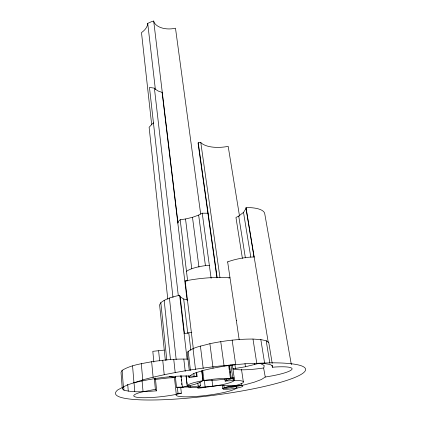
<?xml version="1.0" encoding="UTF-8"?>
<svg xmlns="http://www.w3.org/2000/svg" width="421" height="421" viewBox="0 0 421 421"><rect width="100%" height="100%" fill="white"/><g stroke="black" fill="none" stroke-linecap="round" stroke-linejoin="round"><path stroke-width="0.63" d="M200.659 213.979L175.494 28.218A18.277 11.283 -7.8 0 1 153.844 21.808L153.697 21.05L151.807 21.534L147.724 23.392C147.539 27.333 144.535 30.449 141.488 32.612L151.692 124.863M223.235 388.988L244.506 384.862L254.258 382.189L261.399 379.505L265.267 377.032L272.387 375.821A30.107 4.536 -7.9 0 0 292.058 369.064A30.107 4.536 -7.9 0 0 274.929 367.028L272.35 367.254L272.619 365.886L270.077 364.481L264.693 363.591L256.778 363.307L252.984 339.058C238.502 338.984 224.061 340.757 209.89 343.689C202.254 345.967 193.313 346.888 187.177 352.324L189.25 370.122M239.517 216.078L228.187 146.361A25.965 11.877 -9.2 0 1 201.264 143.035L200.764 142.372L198.238 142.73L198.065 143.145L216.941 277.865M177.815 223.025L178.762 220.978L180.183 219.72L185.519 218.983L192.486 217.32L198.649 215.105L202.233 213.2L208.042 213.231M187.971 359.166C175.81 358.66 163.653 360.018 151.634 361.728C141.624 363.749 130.973 364.944 122.106 370.364L121.016 372.369L122.232 388.104M184.477 333.642L180.199 296.847L179.667 295.279C173.089 296.726 166.221 298.41 160.827 302.646L159.601 304.872L165.348 360.439M242.401 258.389L235.955 217.473L238.718 216.089L243.506 212.379L246.022 208.558L246.017 207.664L248.379 207.579A27.407 9.604 -8.7 0 1 264.683 213.384L291.353 364.697M155.702 378.026L154.481 379.542L168.432 377.932L175.462 377.579L169.479 376.674M154.365 378.342L155.354 389.372L156.628 390.83C145.803 391.583 134.641 392.835 123.984 390.199L122.279 388.762L123.395 386.962L122.106 370.364M196.175 372.453L196.649 376.358L189.234 377.669L188.897 376.99C192.555 372.848 198.512 372.201 203.443 370.385C214.036 367.686 224.83 365.923 235.676 364.639L232.15 340.121M232.376 364.986L234.25 378.169L216.31 380.131L203.132 380.51C197.065 384.71 189.24 385.457 182.225 387.283L182.119 387.299M234.25 378.169L232.713 377.516L230.703 379.016L225.151 381.079L224.882 379.121M186.487 271.377L187.44 270.677A21.66 6.252 -7.5 0 1 207.158 265.462L209.348 265.335M263.814 367.949L264.225 365.523L260.715 363.665L258.947 363.376L245.475 366.749L232.924 368.854L233.423 369.091A29.944 4.873 -7.9 0 0 263.609 367.986L265.267 377.032M155.417 389.299L141.314 392.114A28.591 4.068 -6.8 0 0 139.919 397.608A28.591 4.068 -6.8 0 0 176.273 394.382L178.015 393.256L181.367 393.23L180.714 387.367M153.665 122.895L152.607 123.532L149.118 127.305L167.795 299.226M239.181 339.726L227.65 261.904L227.971 261.762A28.244 8.152 -8.4 0 1 249.311 257.184L254.147 256.936M228.887 278.128L229.987 277.671C214.984 276.881 199.88 278.007 185.156 280.944L193.355 349.03M199.975 381.979L200.454 385.894L197.607 387.599L189.66 387.252L187.634 386.641L187.166 385.783L186.045 375.985M196.644 372.511L197.112 376.411C175.941 374.879 154.565 377.905 133.973 382.773L132.552 365.838M174.462 377.558L176.273 394.382L181.367 393.23M184.124 333.642L191.792 332.337M186.203 280.996L187.403 280.833M153.849 362.081L152.812 351.325L164.179 350.109M193.992 376.827L197.112 376.411M175.32 376.295L176.51 387.273L190.213 386.936L200.454 385.894M225.151 381.079L234.208 380.484A23.16 3.31 -7.4 0 1 234.797 385.704L224.198 387.736L223.846 385.136M236.339 320.565L236.618 320.565M176.51 387.273L183.04 387.294M227.65 261.904L227.919 261.909M252.984 339.058L260.831 339.584L266.188 340.752L268.745 342.457L272.203 363.355M162.506 94.262L162.106 92.367L158.18 91.036L155.165 89.12L154.396 88.157L149.481 87.421L172.999 297.568M180.199 296.847L183.688 298.999L187.713 300.062M185.156 280.944L185.603 281.075M246.017 207.664L268.309 342.757M272.029 365.328L272.35 367.254M246.022 208.558L254.016 257.052M266.188 340.752L269.866 363.202M243.506 212.379L250.795 257.131M260.831 339.584L264.593 362.944M238.718 216.089L245.375 257.863M254.316 363.412L254.516 364.691M244.99 363.518L245.475 366.749M241.475 369.201L243.291 381.558M241.149 383.573L241.433 385.52M234.939 364.644L235.492 368.517M200.764 142.372L219.957 277.539M233.839 377.884L234.208 380.484A23.808 3.5 -7.3 0 1 214.81 385.983L197.607 387.599L197.886 388.199C210.116 387.246 224.93 382.778 236.734 387.157L236.134 388.336A30.622 4.205 -7.2 0 1 201.312 395.982A30.622 4.205 -7.2 0 1 176.273 394.382M230.887 364.549L232.713 377.516M198.238 142.73L217.136 277.46M229.434 365.118L231.318 378.558M229.25 365.723L229.434 367.023M229.613 368.328L229.798 369.627M230.071 371.58L230.255 372.88M230.892 377.437L231.076 378.737M228.592 365.139L230.487 378.668M226.535 379.342L226.714 380.631M220.751 341.647L224.114 366.175M202.233 213.2L211.121 278.328M222.32 385.362L222.762 388.625M198.649 215.105L205.437 265.735M209.89 343.689L213.084 368.143M192.486 217.32L198.959 267.114M211.942 379.779L212.779 386.252M185.519 218.983L191.75 268.693M200.412 346.083L203.206 368.47M204.353 380.637L205.164 387.12M202.701 370.233L203.98 380.521M201.938 370.854L203.132 380.51M201.691 370.927L202.901 380.71M180.183 219.72L187.592 280.47M197.828 382.926L198.223 386.189M153.697 21.05L177.988 222.898M193.013 348.641L195.518 369.47M162.106 92.367L187.066 299.952M193.834 373.516L194.134 376.064M188.75 332.743L190.834 350.246M183.688 298.999L187.755 333.4M188.182 351.167L190.445 370.469M179.667 295.279L187.077 359.087M189.087 376.39L189.234 377.669M190.066 385.641L190.213 386.936M188.75 375.7L188.897 376.99M147.724 23.392L155.36 89.299M154.396 88.157L178.293 295.516M188.692 385.715L188.84 387.004M186.166 375.711L186.687 380.274M186.835 381.573L187.135 384.184M183.803 359.008L185.214 371.354M234.208 380.484L234.108 379.574L232.392 378.9L229.15 378.505A23.808 3.5 -7.3 0 0 206.458 380.089L200.428 381.142A23.808 3.5 -7.3 0 0 187.166 385.783M181.056 375.564L182.361 387.252M180.835 375.785L181.046 377.7M181.262 379.621L181.404 380.9M181.688 383.463L181.83 384.741M169.426 298.042L176.173 359.55M177.378 387.388L178.015 393.256M173.752 359.318L175.183 372.553M164.164 300.315L170.489 359.76M160.827 302.646L166.827 360.181M162.743 360.25L164.222 374.801M158.622 350.851L159.633 360.955M155.507 379.226L156.628 390.83M151.634 361.728L153.139 377.558M141.303 363.644L142.824 380.684M142.051 380.605L143.056 391.704M133.983 382.215L134.783 391.704M127.758 384.799L128.273 391.193M123.679 386.315L123.984 390.199M127.352 384.92L117.975 389.762A95.814 14.177 -7.3 0 0 175.236 399.103A95.814 14.177 -7.3 0 0 292.469 378.4A95.814 14.177 -7.3 0 0 270.529 362.813L246.859 363.66L219.783 366.033A95.814 14.177 -7.3 0 0 143.54 379.668L127.352 384.92M237.528 387.978L235.102 388.42A10.136 1.395 -7.5 0 1 224.019 389.167L223.062 388.951A10.136 1.395 -7.5 0 1 233.102 385.899L241.712 385.536A10.136 1.395 -7.5 0 1 237.528 387.978"/></g></svg>
